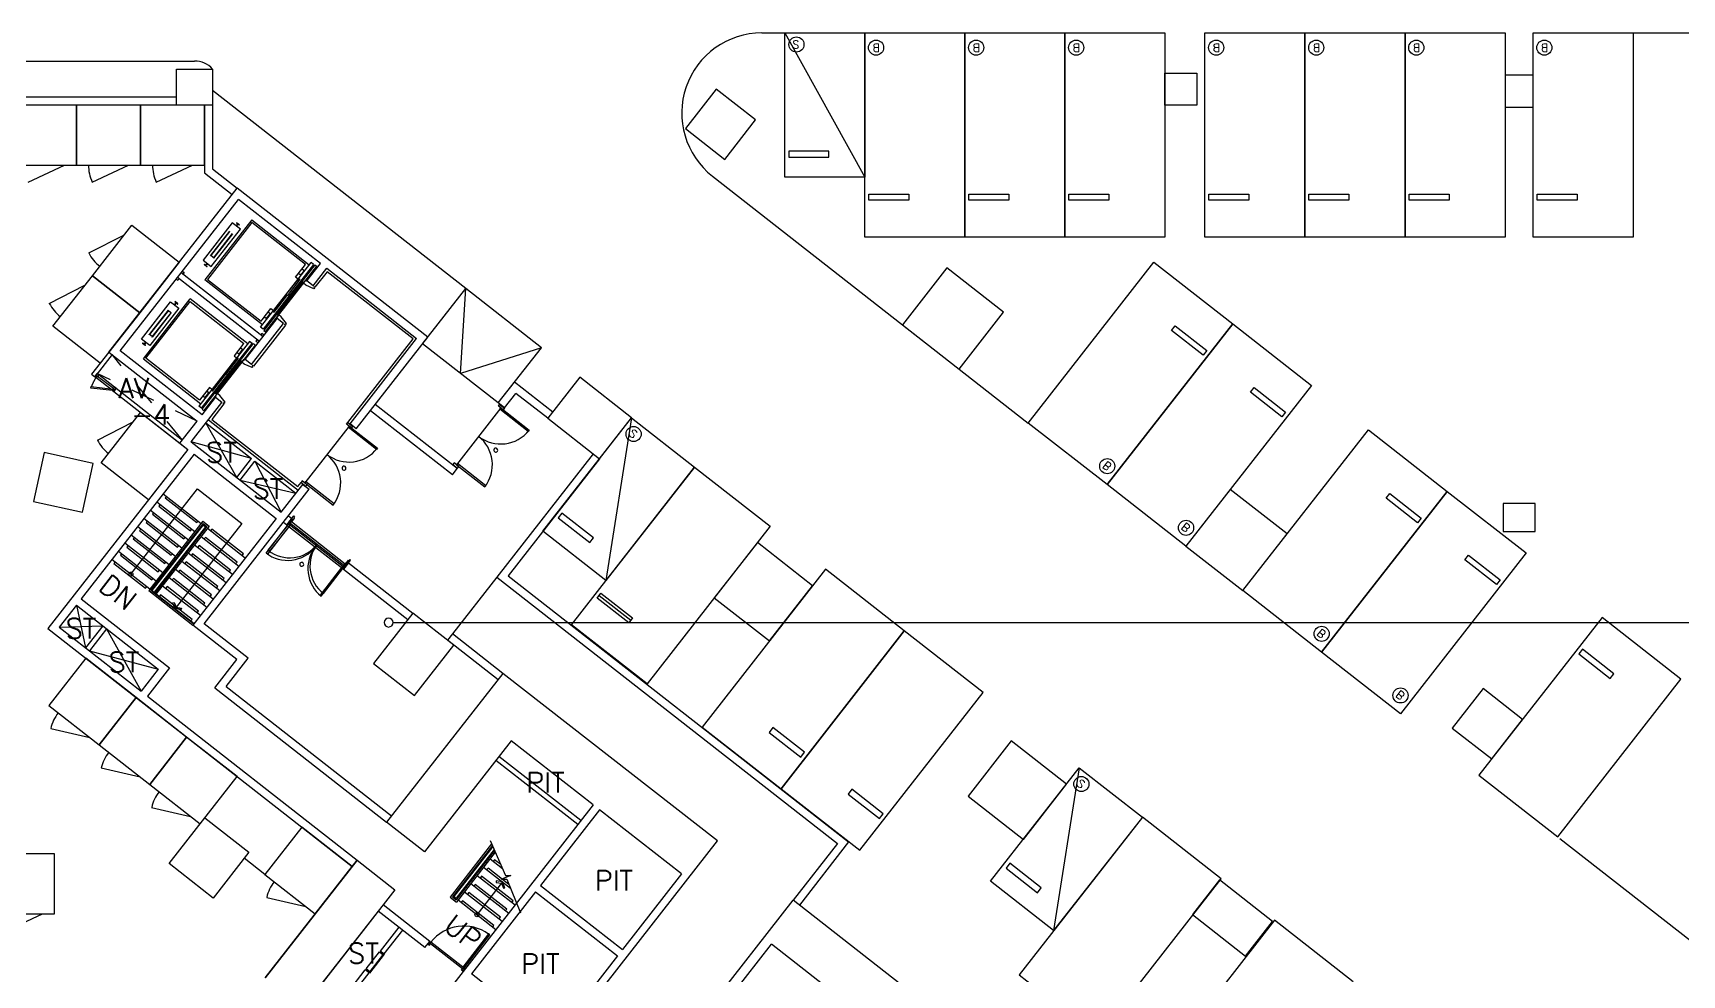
# Model space of a CAD drawing. Header units: millimetres. Extents: x -7614 to 421357, y 87385 to 341757.
# Drawn here: x 352034 to 393243, y 148698 to 172227 of the extents above; entities that cross this region are included whole.
import ezdxf
from ezdxf.enums import TextEntityAlignment as Align

# ---------------------------------------------------------------- set-up
doc = ezdxf.new("R2010")
doc.units = ezdxf.units.MM
doc.header["$LTSCALE"] = 600
doc.header["$MEASUREMENT"] = 0
doc.linetypes.add('HIDDEN', pattern=[2, 1, -1])
doc.layers.add('e-plan', color=9, linetype='CONTINUOUS')
doc.layers.add('e-room-box', color=7, linetype='CONTINUOUS')
doc.styles.add('kiahn', font='romans.shx', dxfattribs={"bigfont": 'cadhs.shx'})

msp = doc.modelspace()

# ---------------------------------------------------------------- linework, layer by layer
at = {"layer": 'e-plan'}
for p, q in [((370245, 172227), (370820, 172227)), ((370820, 172227), (372820, 168627)), ((370820, 168627), (370820, 172227)), ((370820, 172227), (372820, 172227)), ((372820, 167127), (372820, 172227)), ((372820, 172227), (375320, 172227)), ((372820, 172227), (372820, 168627)), ((375320, 167127), (375320, 172227)), ((375320, 172227), (377820, 172227)), ((375320, 172227), (375320, 167127)), ((377820, 167127), (377820, 172227)), ((377820, 172227), (380320, 172227)), ((377820, 172227), (377820, 167127)), ((380320, 172227), (380320, 167127)), ((381320, 167127), (381320, 172227)), ((381320, 172227), (383820, 172227)), ((383820, 167127), (383820, 172227)), ((383820, 172227), (386320, 172227)), ((383820, 172227), (383820, 167127)), ((386320, 167127), (386320, 172227)), ((386320, 172227), (388820, 172227)), ((386320, 172227), (386320, 167127)), ((388820, 172227), (388820, 167127)), ((389520, 167127), (389520, 172227)), ((389520, 172227), (392020, 172227)), ((392020, 172227), (396870, 172227)), ((392020, 172227), (392020, 167127)), ((339820, 171527), (356073, 171527)), ((389520, 171177), (388820, 171177)), ((388820, 171177), (388820, 170377)), ((389520, 170377), (389520, 171177)), ((355620, 170627), (348470, 170627)), ((356520, 170798), (362853, 165850)), ((355620, 170427), (348470, 170427)), ((353120, 170427), (351520, 170427)), ((354720, 170427), (353120, 170427)), ((353120, 170427), (353120, 168927)), ((353120, 168927), (353120, 170427)), ((354720, 168927), (354720, 170427)), ((356320, 170427), (354720, 170427)), ((354720, 170427), (354720, 168927)), ((356320, 170427), (356320, 168733)), ((356320, 168927), (356320, 170427)), ((356520, 170427), (356520, 168831)), ((388820, 170377), (389520, 170377)), ((371920, 169277), (370920, 169277)), ((370920, 169277), (370920, 169127)), ((370920, 169127), (371920, 169127)), ((371920, 169127), (371920, 169277)), ((351520, 168927), (353120, 168927)), ((351914, 168504), (352820, 168927)), ((353120, 168927), (354720, 168927)), ((353514, 168504), (354420, 168927)), ((354720, 168927), (356320, 168927)), ((355114, 168504), (356020, 168927)), ((356320, 168733), (357009, 168196)), ((356520, 168831), (357132, 168353)), ((369014, 168651), (376906, 162485)), ((372820, 168627), (370820, 168627)), ((353930, 164255), (357132, 168353)), ((361899, 164628), (357132, 168353)), ((372920, 168052), (372920, 168202)), ((372920, 168202), (373920, 168202)), ((373920, 168202), (373920, 168052)), ((375420, 168052), (375420, 168202)), ((375420, 168202), (376420, 168202)), ((376420, 168202), (376420, 168052)), ((377920, 168052), (377920, 168202)), ((377920, 168202), (378920, 168202)), ((378920, 168202), (378920, 168052)), ((381420, 168052), (381420, 168202)), ((381420, 168202), (382420, 168202)), ((382420, 168202), (382420, 168052)), ((383920, 168052), (383920, 168202)), ((383920, 168202), (384920, 168202)), ((384920, 168202), (384920, 168052)), ((386420, 168052), (386420, 168202)), ((386420, 168202), (387420, 168202)), ((387420, 168202), (387420, 168052)), ((389620, 168052), (389620, 168202)), ((389620, 168202), (390620, 168202)), ((390620, 168202), (390620, 168052)), ((354211, 164290), (357166, 168072)), ((359215, 166472), (357166, 168072)), ((373920, 168052), (372920, 168052)), ((376420, 168052), (375420, 168052)), ((378920, 168052), (377920, 168052)), ((382420, 168052), (381420, 168052)), ((384920, 168052), (383920, 168052)), ((387420, 168052), (386420, 168052)), ((390620, 168052), (389620, 168052)), ((353518, 166164), (354503, 167425)), ((354503, 167425), (355685, 166501)), ((357011, 167483), (356285, 166553)), ((357501, 167557), (356331, 166060)), ((357503, 167492), (356395, 166073)), ((356490, 166393), (357216, 167323)), ((357216, 167323), (357011, 167483)), ((357114, 167416), (357133, 167441)), ((357115, 167415), (357114, 167416)), ((357126, 167406), (357115, 167415)), ((357120, 167482), (357123, 167487)), ((357145, 167456), (357120, 167479)), ((357193, 167432), (357123, 167487)), ((357126, 167406), (357127, 167406)), ((357127, 167406), (357146, 167431)), ((357133, 167441), (357138, 167441)), ((357138, 167441), (357146, 167451)), ((357145, 167456), (357146, 167451)), ((357146, 167435), (357153, 167445)), ((357146, 167431), (357146, 167435)), ((357158, 167446), (357153, 167445)), ((357186, 167427), (357158, 167446)), ((357190, 167427), (357193, 167432)), ((357501, 167557), (358938, 166434)), ((358843, 166445), (357503, 167492)), ((353427, 166734), (354318, 167188)), ((356472, 166663), (356950, 167274)), ((356479, 166658), (356956, 167269)), ((356545, 166606), (357023, 167218)), ((356551, 166601), (357029, 167213)), ((375320, 167127), (372820, 167127)), ((377820, 167127), (375320, 167127)), ((380320, 167127), (377820, 167127)), ((383820, 167127), (381320, 167127)), ((386320, 167127), (383820, 167127)), ((388820, 167127), (386320, 167127)), ((392020, 167127), (389520, 167127)), ((355685, 166501), (354700, 165240)), ((356285, 166553), (356490, 166393)), ((356479, 166658), (356472, 166663)), ((356550, 166612), (356484, 166664)), ((356551, 166601), (356545, 166606)), ((357721, 164879), (358983, 166494)), ((359047, 166444), (358983, 166494)), ((376906, 162485), (380046, 166504)), ((380046, 166504), (382016, 164965)), ((352533, 164903), (353518, 166164)), ((354700, 165240), (353518, 166164)), ((353518, 166164), (354700, 165240)), ((355612, 166083), (355655, 166049)), ((357691, 164521), (355642, 166122)), ((355686, 166088), (355655, 166049)), ((357784, 164640), (355735, 166240)), ((355766, 166280), (355809, 166246)), ((355809, 166246), (355778, 166206)), ((356312, 166448), (356308, 166443)), ((356378, 166389), (356308, 166443)), ((356343, 166429), (356315, 166448)), ((356343, 166429), (356348, 166430)), ((356356, 166440), (356348, 166430)), ((356374, 166469), (356355, 166445)), ((356355, 166445), (356356, 166440)), ((356363, 166434), (356356, 166424)), ((356356, 166420), (356356, 166424)), ((356381, 166396), (356356, 166420)), ((356368, 166435), (356363, 166434)), ((356387, 166459), (356368, 166435)), ((356376, 166469), (356374, 166469)), ((356387, 166461), (356376, 166469)), ((356382, 166393), (356378, 166389)), ((356387, 166461), (356387, 166459)), ((356395, 166073), (357735, 165027)), ((359047, 166444), (357785, 164829)), ((359080, 166437), (357800, 164798)), ((357843, 164764), (359124, 166403)), ((358356, 165684), (358676, 166093)), ((358701, 166074), (358382, 165665)), ((358597, 166130), (358784, 166370)), ((358660, 166081), (358597, 166130)), ((358719, 166177), (358666, 166219)), ((358676, 166093), (358701, 166074)), ((358811, 166296), (358719, 166177)), ((358758, 166337), (358811, 166296)), ((358784, 166370), (358843, 166445)), ((358876, 166038), (359215, 166472)), ((359034, 165915), (359373, 166349)), ((359080, 166437), (359124, 166403)), ((359383, 166264), (359081, 165878)), ((359373, 166349), (361618, 164594)), ((361534, 164584), (359383, 166264)), ((352442, 165473), (353333, 165928)), ((357767, 164938), (356330, 166061)), ((358355, 165683), (358036, 165274)), ((358061, 165254), (358380, 165663)), ((358380, 165663), (358355, 165683)), ((358382, 165665), (358356, 165684)), ((358451, 165611), (358770, 166020)), ((358796, 166000), (358476, 165591)), ((358770, 166020), (358796, 166000)), ((358791, 165978), (358840, 166041)), ((358854, 165929), (358791, 165978)), ((358840, 166041), (358856, 166029)), ((358868, 166044), (358853, 166057)), ((359050, 165839), (358854, 165929)), ((358856, 166029), (358868, 166044)), ((359034, 165915), (358876, 166038)), ((359062, 165894), (359049, 165878)), ((359049, 165878), (359069, 165862)), ((359069, 165862), (359050, 165839)), ((359081, 165878), (359062, 165894)), ((361770, 164463), (362847, 165842)), ((362715, 163724), (362847, 165842)), ((364738, 164364), (362847, 165842)), ((354746, 164583), (355472, 165513)), ((354792, 164090), (355962, 165587)), ((354856, 164103), (355964, 165522)), ((355411, 165304), (354933, 164693)), ((355417, 165299), (354940, 164688)), ((355677, 165353), (354951, 164423)), ((355417, 165299), (355411, 165304)), ((355479, 165241), (355412, 165293)), ((355472, 165513), (355677, 165353)), ((355575, 165446), (355594, 165471)), ((355575, 165445), (355575, 165446)), ((355586, 165436), (355575, 165445)), ((355581, 165512), (355584, 165517)), ((355606, 165486), (355581, 165509)), ((355654, 165462), (355584, 165517)), ((355586, 165436), (355588, 165436)), ((355588, 165436), (355607, 165461)), ((355594, 165471), (355599, 165471)), ((355599, 165471), (355607, 165481)), ((355606, 165486), (355607, 165481)), ((355606, 165465), (355614, 165475)), ((355607, 165461), (355606, 165465)), ((355619, 165476), (355614, 165475)), ((355647, 165457), (355619, 165476)), ((355651, 165457), (355654, 165462)), ((357399, 164464), (355962, 165587)), ((355964, 165522), (357304, 164475)), ((357760, 165060), (357981, 165342)), ((357964, 165212), (357912, 165253)), ((357981, 165342), (358044, 165293)), ((358036, 165274), (358061, 165254)), ((358450, 165609), (358130, 165200)), ((358155, 165180), (358475, 165589)), ((358475, 165589), (358450, 165609)), ((358476, 165591), (358451, 165611)), ((353715, 163980), (352533, 164903)), ((354700, 165240), (353715, 163980)), ((355484, 165248), (355006, 164636)), ((355490, 165243), (355012, 164631)), ((355490, 165243), (355484, 165248)), ((357337, 164068), (358138, 165093)), ((357495, 163945), (358295, 164970)), ((358342, 164933), (357542, 163908)), ((357785, 164829), (357721, 164879)), ((357735, 165027), (357760, 165060)), ((357819, 165135), (357872, 165094)), ((357872, 165094), (357964, 165212)), ((358130, 165099), (358114, 165111)), ((358175, 165190), (358126, 165127)), ((358126, 165127), (358142, 165115)), ((358130, 165200), (358155, 165180)), ((358142, 165115), (358130, 165099)), ((358295, 164970), (358138, 165093)), ((358239, 165141), (358175, 165190)), ((358373, 164972), (358239, 165141)), ((358323, 164948), (358335, 164964)), ((358342, 164933), (358323, 164948)), ((358335, 164964), (358355, 164948)), ((358355, 164948), (358373, 164972)), ((378876, 160946), (382016, 164965)), ((382016, 164965), (378876, 160946)), ((380487, 164795), (380579, 164913)), ((380579, 164913), (381367, 164297)), ((382016, 164965), (383986, 163426)), ((354951, 164423), (354746, 164583)), ((354772, 164478), (354769, 164473)), ((354839, 164419), (354769, 164473)), ((354804, 164459), (354776, 164478)), ((354804, 164459), (354809, 164460)), ((354817, 164470), (354809, 164460)), ((354835, 164499), (354816, 164475)), ((354816, 164475), (354817, 164470)), ((354824, 164464), (354816, 164454)), ((354817, 164450), (354816, 164454)), ((354842, 164426), (354817, 164450)), ((354829, 164465), (354824, 164464)), ((354848, 164489), (354829, 164465)), ((354837, 164499), (354835, 164499)), ((354848, 164490), (354837, 164499)), ((354848, 164490), (354848, 164489)), ((354940, 164688), (354933, 164693)), ((355011, 164642), (354944, 164694)), ((355012, 164631), (355006, 164636)), ((357444, 164524), (356182, 162909)), ((356246, 162859), (357508, 164474)), ((356261, 162828), (357541, 164467)), ((357584, 164433), (356304, 162794)), ((357278, 164442), (357057, 164160)), ((357304, 164475), (357278, 164442)), ((357508, 164474), (357444, 164524)), ((357541, 164467), (357584, 164433)), ((357632, 164568), (357601, 164528)), ((357660, 164482), (357601, 164528)), ((357755, 164725), (357724, 164686)), ((357814, 164679), (357755, 164725)), ((357800, 164798), (357843, 164764)), ((359903, 162495), (361534, 164584)), ((359956, 162466), (361618, 164594)), ((360114, 162343), (361899, 164628)), ((363661, 162985), (361770, 164463)), ((381275, 164179), (380487, 164795)), ((353930, 164255), (353499, 163704)), ((354009, 164194), (353578, 163642)), ((353930, 164255), (356137, 162532)), ((356260, 162689), (354211, 164290)), ((354792, 164090), (356229, 162967)), ((354843, 164423), (354839, 164419)), ((356195, 163057), (354856, 164103)), ((356817, 163714), (357137, 164123)), ((357162, 164104), (356842, 163695)), ((356912, 163641), (357231, 164050)), ((357256, 164030), (356937, 163621)), ((357057, 164160), (357120, 164111)), ((357179, 164207), (357127, 164249)), ((357137, 164123), (357162, 164104)), ((357272, 164326), (357179, 164207)), ((357219, 164367), (357272, 164326)), ((357231, 164050), (357256, 164030)), ((357252, 164008), (357301, 164071)), ((357301, 164071), (357317, 164059)), ((357329, 164074), (357314, 164087)), ((357317, 164059), (357329, 164074)), ((357495, 163945), (357337, 164068)), ((364738, 164364), (362715, 163724)), ((363661, 162985), (364738, 164364)), ((381367, 164297), (381275, 164179)), ((353499, 163704), (353578, 163642)), ((353578, 163642), (353640, 163721)), ((353606, 163621), (353578, 163642)), ((353636, 163660), (353606, 163621)), ((354023, 163294), (353606, 163621)), ((353648, 163651), (353636, 163660)), ((353640, 163721), (353667, 163700)), ((353679, 163690), (353648, 163651)), ((354042, 163343), (353648, 163651)), ((353667, 163700), (353679, 163690)), ((354073, 163382), (353679, 163690)), ((356816, 163713), (356496, 163304)), ((356522, 163284), (356841, 163693)), ((356910, 163639), (356591, 163230)), ((356616, 163210), (356936, 163619)), ((356841, 163693), (356816, 163713)), ((356842, 163695), (356817, 163714)), ((356936, 163619), (356910, 163639)), ((356937, 163621), (356912, 163641)), ((357315, 163959), (357252, 164008)), ((357511, 163869), (357315, 163959)), ((357522, 163924), (357510, 163908)), ((357510, 163908), (357530, 163892)), ((357530, 163892), (357511, 163869)), ((357542, 163908), (357522, 163924)), ((365698, 163627), (364898, 162603)), ((366991, 162618), (365698, 163627)), ((354054, 163334), (354023, 163294)), ((354023, 163294), (354051, 163273)), ((354073, 163382), (354042, 163343)), ((354042, 163343), (354054, 163334)), ((354112, 163352), (354051, 163273)), ((354051, 163273), (354112, 163352)), ((354051, 163273), (355706, 161980)), ((354085, 163373), (354073, 163382)), ((354112, 163352), (354085, 163373)), ((354112, 163352), (355767, 162059)), ((356442, 163372), (356254, 163132)), ((356333, 163124), (356425, 163242)), ((356425, 163242), (356372, 163283)), ((356505, 163323), (356442, 163372)), ((356496, 163304), (356522, 163284)), ((356636, 163220), (356587, 163157)), ((356591, 163230), (356616, 163210)), ((356699, 163171), (356636, 163220)), ((363661, 162985), (364067, 163505)), ((363819, 162862), (364102, 163225)), ((365021, 162760), (364067, 163505)), ((364898, 162603), (364102, 163225)), ((383986, 163426), (380846, 159407)), ((382457, 163256), (382549, 163374)), ((383245, 162640), (382457, 163256)), ((382549, 163374), (383337, 162758)), ((355986, 162014), (356756, 162999)), ((356246, 162859), (356182, 162909)), ((356254, 163132), (356195, 163057)), ((356260, 162689), (356598, 163123)), ((356261, 162828), (356304, 162794)), ((356280, 163165), (356333, 163124)), ((356803, 162963), (356502, 162576)), ((356591, 163129), (356575, 163141)), ((356587, 163157), (356603, 163145)), ((356603, 163145), (356591, 163129)), ((356756, 162999), (356598, 163123)), ((356834, 163002), (356699, 163171)), ((356784, 162978), (356796, 162994)), ((356803, 162963), (356784, 162978)), ((356796, 162994), (356816, 162978)), ((356816, 162978), (356834, 163002)), ((362514, 161192), (360465, 162792)), ((362637, 161349), (360588, 162950)), ((363723, 162861), (362614, 161443)), ((363819, 162862), (363661, 162985)), ((363664, 162907), (363694, 162947)), ((363782, 162815), (363664, 162907)), ((363694, 162947), (363813, 162854)), ((363698, 162830), (363723, 162861)), ((364407, 162275), (363698, 162830)), ((363723, 162861), (364432, 162307)), ((363813, 162854), (363782, 162815)), ((353645, 162059), (354536, 162513)), ((353736, 161489), (354721, 162750)), ((354721, 162750), (355903, 161826)), ((355706, 161980), (356137, 162532)), ((356356, 162487), (357498, 161595)), ((356417, 162566), (358663, 160811)), ((356502, 162576), (358653, 160896)), ((359931, 162410), (358823, 160991)), ((359872, 162456), (359903, 162495)), ((359990, 162364), (359872, 162456)), ((359903, 162495), (360021, 162403)), ((359906, 162378), (359931, 162410)), ((360616, 161824), (359906, 162378)), ((359931, 162410), (360640, 161856)), ((360114, 162343), (359956, 162466)), ((360021, 162403), (359990, 162364)), ((364774, 159780), (366990, 162617)), ((364898, 162603), (366190, 161593)), ((366190, 161593), (366991, 162618)), ((366990, 162617), (366350, 158549)), ((366990, 162617), (368566, 161386)), ((378876, 160946), (376906, 162485)), ((383337, 162758), (383245, 162640)), ((355706, 161980), (355903, 161826)), ((355986, 162014), (358232, 160260)), ((356026, 161984), (356026, 161984)), ((364432, 162307), (364407, 162275)), ((382264, 158299), (385404, 162317)), ((385404, 162317), (387374, 160778)), ((355903, 161826), (352406, 157350)), ((356060, 161703), (353241, 158094)), ((355903, 161826), (354918, 160565)), ((356060, 161703), (358109, 160102)), ((356060, 161703), (358109, 160102)), ((357129, 161122), (357498, 161595)), ((360640, 161856), (360616, 161824)), ((366033, 161716), (363625, 158635)), ((366190, 161593), (363906, 158670)), ((354918, 160565), (353736, 161489)), ((357208, 161060), (357577, 161533)), ((357577, 161533), (358602, 160733)), ((362514, 161192), (362637, 161349)), ((362555, 161489), (362525, 161449)), ((362525, 161449), (362643, 161357)), ((362674, 161396), (362555, 161489)), ((362639, 161474), (362614, 161443)), ((362614, 161443), (363324, 160889)), ((363348, 160920), (362639, 161474)), ((362643, 161357), (362674, 161396)), ((365488, 157446), (368566, 161386)), ((368566, 161386), (366350, 158549)), ((368566, 161386), (370457, 159908)), ((354483, 158710), (356148, 160841)), ((355291, 160718), (356236, 159979)), ((356148, 160841), (357252, 159979)), ((356309, 157473), (358932, 160830)), ((358232, 160260), (358774, 160953)), ((358653, 160896), (358733, 160998)), ((358764, 161038), (358733, 160998)), ((358733, 160998), (358851, 160906)), ((358882, 160945), (358764, 161038)), ((358774, 160953), (358932, 160830)), ((358847, 161023), (358823, 160991)), ((358823, 160991), (359532, 160437)), ((359557, 160469), (358847, 161023)), ((358851, 160906), (358882, 160945)), ((363324, 160889), (363348, 160920)), ((380846, 159407), (378876, 160946)), ((384234, 156759), (387374, 160778)), ((387374, 160778), (384234, 156759)), ((385846, 160608), (385938, 160727)), ((385938, 160727), (386726, 160111)), ((387374, 160778), (389344, 159239)), ((354971, 160308), (355916, 159569)), ((355131, 160513), (356076, 159774)), ((355209, 160452), (355179, 160412)), ((355179, 160412), (355967, 159796)), ((355370, 160656), (355339, 160617)), ((355339, 160617), (356127, 160001)), ((359532, 160437), (359557, 160469)), ((386634, 159993), (385846, 160608)), ((389570, 160477), (388770, 160477)), ((388770, 160477), (388770, 159777)), ((389570, 159777), (389570, 160477)), ((354650, 159898), (355596, 159160)), ((354811, 160103), (355756, 159365)), ((354889, 160042), (354859, 160002)), ((354859, 160002), (355647, 159387)), ((356276, 160030), (354925, 158301)), ((356283, 159974), (354981, 158308)), ((356288, 159939), (355007, 158300)), ((355049, 160247), (355019, 160207)), ((355019, 160207), (355807, 159592)), ((356343, 159896), (355062, 158257)), ((356378, 159900), (355076, 158234)), ((356434, 159907), (355107, 158209)), ((357252, 159979), (355586, 157848)), ((358109, 160102), (356028, 157439)), ((356127, 160001), (356158, 160041)), ((356268, 159955), (356288, 159939)), ((356276, 160030), (356434, 159907)), ((356283, 159974), (356378, 159900)), ((356288, 159939), (356343, 159896)), ((356343, 159896), (356362, 159881)), ((357859, 159238), (358398, 159928)), ((358429, 159903), (357891, 159213)), ((357911, 159305), (358450, 159994)), ((358482, 159970), (357943, 159280)), ((358291, 160011), (358378, 159943)), ((358501, 160101), (358378, 159943)), ((358378, 159943), (358501, 160100)), ((358378, 159943), (358398, 159928)), ((358398, 159928), (358422, 159959)), ((358398, 159928), (359777, 158850)), ((358398, 159928), (358429, 159903)), ((358415, 160168), (358501, 160101)), ((358422, 159959), (358438, 159947)), ((358430, 160010), (358554, 160167)), ((358450, 159994), (358430, 160010)), ((358438, 159947), (358512, 160041)), ((359786, 158894), (358438, 159947)), ((358475, 160026), (358450, 159994)), ((358450, 159994), (359829, 158917)), ((358450, 159994), (358482, 159970)), ((358490, 160014), (358475, 160026)), ((358564, 160108), (358490, 160014)), ((359838, 158961), (358490, 160014)), ((358496, 160054), (358521, 160085)), ((358512, 160041), (358496, 160054)), ((358521, 160085), (358501, 160101)), ((358573, 160152), (358549, 160121)), ((358549, 160121), (358564, 160108)), ((358554, 160167), (358573, 160152)), ((365253, 160231), (365160, 160113)), ((365160, 160113), (365948, 159497)), ((366041, 159615), (365253, 160231)), ((370457, 159908), (367379, 155968)), ((386726, 160111), (386634, 159993)), ((354330, 159489), (355276, 158750)), ((354490, 159694), (355436, 158955)), ((354569, 159632), (354538, 159593)), ((354538, 159593), (355326, 158977)), ((354729, 159837), (354698, 159797)), ((354698, 159797), (355487, 159182)), ((355807, 159592), (355837, 159631)), ((355948, 159545), (355967, 159529)), ((355967, 159796), (355998, 159836)), ((356023, 159486), (356042, 159471)), ((356108, 159750), (356128, 159734)), ((356183, 159691), (356202, 159676)), ((356234, 159651), (357180, 158912)), ((356343, 159629), (356313, 159590)), ((357132, 159013), (356343, 159629)), ((356394, 159856), (357340, 159117)), ((356504, 159834), (356473, 159794)), ((357292, 159218), (356504, 159834)), ((366350, 158549), (364774, 159780)), ((365948, 159497), (366041, 159615)), ((388770, 159777), (389570, 159777)), ((354010, 159079), (354956, 158340)), ((354170, 159284), (355116, 158545)), ((354249, 159222), (354218, 159183)), ((354218, 159183), (355006, 158567)), ((354409, 159427), (354378, 159388)), ((354378, 159388), (355166, 158772)), ((355487, 159182), (355517, 159221)), ((355628, 159135), (355647, 159120)), ((355647, 159387), (355677, 159426)), ((355702, 159077), (355722, 159061)), ((355788, 159340), (355807, 159325)), ((355863, 159281), (355882, 159266)), ((355914, 159241), (356859, 158503)), ((356023, 159219), (355993, 159180)), ((356811, 158604), (356023, 159219)), ((356074, 159446), (357019, 158707)), ((356183, 159424), (356153, 159385)), ((356971, 158808), (356183, 159424)), ((357261, 159179), (357292, 159218)), ((357891, 159213), (357859, 159238)), ((357943, 159280), (357911, 159305)), ((359952, 159075), (359928, 159043)), ((359972, 159059), (359952, 159075)), ((389344, 159239), (386204, 155220)), ((387816, 159069), (387908, 159187)), ((388604, 158454), (387816, 159069)), ((387908, 159187), (388696, 158572)), ((354089, 159017), (354058, 158978)), ((354058, 158978), (354846, 158362)), ((355166, 158772), (355197, 158811)), ((355307, 158725), (355327, 158710)), ((355326, 158977), (355357, 159016)), ((355382, 158667), (355402, 158651)), ((355468, 158930), (355487, 158915)), ((355542, 158872), (355562, 158856)), ((355594, 158832), (356539, 158093)), ((355703, 158809), (355672, 158770)), ((356491, 158194), (355703, 158809)), ((355754, 159037), (356699, 158298)), ((355863, 159014), (355832, 158975)), ((356651, 158399), (355863, 159014)), ((356941, 158769), (356971, 158808)), ((357101, 158974), (357132, 159013)), ((359745, 158875), (359207, 158185)), ((359238, 158161), (359777, 158850)), ((359798, 158942), (359259, 158252)), ((359290, 158228), (359829, 158917)), ((359777, 158850), (359745, 158875)), ((359777, 158850), (359801, 158882)), ((359796, 158835), (359777, 158850)), ((359786, 158894), (359860, 158989)), ((359801, 158882), (359786, 158894)), ((359796, 158835), (359920, 158992)), ((359920, 158992), (359796, 158835)), ((359796, 158835), (361404, 157579)), ((359829, 158917), (359798, 158942)), ((359854, 158949), (359829, 158917)), ((359829, 158917), (359849, 158902)), ((359912, 159056), (359838, 158961)), ((359838, 158961), (359854, 158949)), ((359849, 158902), (359972, 159059)), ((359860, 158989), (359875, 158976)), ((359875, 158976), (359900, 159008)), ((359900, 159008), (359920, 158992)), ((359928, 159043), (359912, 159056)), ((359920, 158992), (361527, 157736)), ((363906, 158670), (372417, 152021)), ((371836, 158831), (368758, 154891)), ((373806, 157291), (371836, 158831)), ((354846, 158362), (354877, 158402)), ((354925, 158301), (356028, 157439)), ((354981, 158308), (356053, 157470)), ((354987, 158315), (355007, 158300)), ((355006, 158567), (355037, 158607)), ((355007, 158300), (355062, 158257)), ((355062, 158257), (355082, 158242)), ((355147, 158520), (355167, 158505)), ((355222, 158462), (355242, 158446)), ((355273, 158422), (356219, 157683)), ((355383, 158400), (355352, 158360)), ((356171, 157784), (355383, 158400)), ((355434, 158627), (356379, 157888)), ((355543, 158605), (355512, 158565)), ((356331, 157989), (355543, 158605)), ((356621, 158359), (356651, 158399)), ((356781, 158564), (356811, 158604)), ((359259, 158252), (359290, 158228)), ((363625, 158635), (372136, 151986)), ((384234, 156759), (382264, 158299)), ((388696, 158572), (388604, 158454)), ((353117, 157936), (352687, 157385)), ((353117, 157936), (355166, 156336)), ((353241, 158094), (355447, 156370)), ((355113, 158217), (356059, 157478)), ((355223, 158195), (355192, 158155)), ((356011, 157579), (355223, 158195)), ((355524, 157994), (355563, 158006)), ((355586, 157848), (355524, 157994)), ((355563, 158006), (355614, 157883)), ((355740, 157825), (355586, 157848)), ((355614, 157883), (355746, 157863)), ((355746, 157863), (355740, 157825)), ((356300, 157950), (356331, 157989)), ((356460, 158154), (356491, 158194)), ((359207, 158185), (359238, 158161)), ((366136, 158113), (366228, 158231)), ((366924, 157497), (366136, 158113)), ((366970, 157556), (366182, 158172)), ((366228, 158231), (367016, 157615)), ((353779, 157419), (353348, 156868)), ((355980, 157540), (356011, 157579)), ((356140, 157745), (356171, 157784)), ((367379, 155968), (365488, 157446)), ((367016, 157615), (366924, 157497)), ((391245, 157627), (388166, 153687)), ((393215, 156088), (391245, 157627)), ((352406, 157350), (360010, 151409)), ((352687, 157385), (354735, 155784)), ((353874, 157345), (353443, 156794)), ((362517, 157217), (362394, 157059)), ((363655, 156074), (362394, 157059)), ((363778, 156232), (362517, 157217)), ((373806, 157291), (370728, 153351)), ((370728, 153351), (373806, 157291)), ((375776, 155752), (373806, 157291)), ((353351, 156611), (352428, 155429)), ((354612, 155626), (353351, 156611)), ((386204, 155220), (384234, 156759)), ((390754, 156837), (390662, 156719)), ((390662, 156719), (391450, 156103)), ((391542, 156221), (390754, 156837)), ((355166, 156336), (354735, 155784)), ((355447, 156370), (354893, 155661)), ((363778, 156232), (360872, 152512)), ((369136, 152045), (363778, 156232)), ((391450, 156103), (391542, 156221)), ((356577, 155868), (360872, 152512)), ((356858, 155902), (360995, 152670)), ((390137, 152148), (393215, 156088)), ((352428, 155429), (353689, 154444)), ((354612, 155626), (353689, 154444)), ((353689, 154444), (354612, 155626)), ((355873, 154641), (354612, 155626)), ((354893, 155661), (360133, 151567)), ((372698, 151812), (375776, 155752)), ((352478, 154854), (353452, 154629)), ((355873, 154641), (354950, 153459)), ((354950, 153459), (355873, 154641)), ((357134, 153656), (355873, 154641)), ((363985, 154547), (361818, 151773)), ((363985, 154547), (361818, 151773)), ((366034, 152947), (363985, 154547)), ((368758, 154891), (370728, 153351)), ((370523, 154876), (370431, 154758)), ((370431, 154758), (371219, 154142)), ((371311, 154260), (370523, 154876)), ((353689, 154444), (354950, 153459)), ((365726, 152553), (363677, 154153)), ((371219, 154142), (371311, 154260)), ((353738, 153869), (354713, 153644)), ((365652, 152458), (363603, 154059)), ((375963, 151038), (378180, 153875)), ((378180, 153875), (377539, 149806)), ((378180, 153875), (379756, 152643)), ((354950, 153459), (356210, 152474)), ((356210, 152474), (357134, 153656)), ((370728, 153351), (372698, 151812)), ((372493, 153337), (372401, 153218)), ((373281, 152721), (372493, 153337)), ((388166, 153687), (390137, 152148)), ((366034, 152947), (360831, 146288)), ((372401, 153218), (373189, 152603)), ((354999, 152884), (355974, 152659)), ((361818, 151773), (360872, 152512)), ((366191, 152823), (364714, 150932)), ((368240, 151223), (366191, 152823)), ((373189, 152603), (373281, 152721)), ((379756, 152643), (376677, 148703)), ((379756, 152643), (377539, 149806)), ((381726, 151104), (379756, 152643)), ((358749, 152394), (357826, 151212)), ((360010, 151409), (358749, 152394)), ((390192, 152105), (395139, 148240)), ((352569, 151727), (350969, 151727)), ((352569, 150227), (352569, 151727)), ((363496, 151972), (362458, 150645)), ((363514, 151931), (362515, 150652)), ((363525, 151905), (362550, 150656)), ((363557, 151832), (362605, 150613)), ((363568, 151805), (362609, 150578)), ((363587, 151764), (362616, 150521)), ((363195, 144441), (369136, 152045)), ((363330, 151696), (363350, 151680)), ((363457, 152061), (363839, 151183)), ((363490, 151901), (363510, 151885)), ((372136, 151986), (371028, 150568)), ((372417, 152021), (371185, 150444)), ((357826, 151212), (357314, 151612)), ((357837, 148627), (360133, 151567)), ((360133, 151567), (357837, 148627)), ((359087, 150227), (360010, 151409)), ((360133, 151567), (361079, 150828)), ((360133, 151567), (361079, 150828)), ((363010, 151286), (363030, 151270)), ((363170, 151491), (363190, 151475)), ((363245, 151432), (363265, 151417)), ((363296, 151392), (363966, 150869)), ((363406, 151370), (363375, 151331)), ((363405, 151637), (363425, 151622)), ((363928, 150962), (363406, 151370)), ((363456, 151597), (363763, 151357)), ((363566, 151575), (363535, 151536)), ((363721, 151454), (363566, 151575)), ((376442, 151488), (376350, 151370)), ((376350, 151370), (377138, 150754)), ((377230, 150873), (376442, 151488)), ((357826, 151212), (359087, 150227)), ((361079, 150828), (358782, 147889)), ((361079, 150828), (360783, 150450)), ((361079, 150828), (360783, 150450)), ((362690, 150876), (362710, 150861)), ((362850, 151081), (362870, 151066)), ((362925, 151023), (362945, 151007)), ((362976, 150982), (363922, 150244)), ((363086, 150960), (363055, 150921)), ((363085, 151227), (363105, 151212)), ((363874, 150345), (363086, 150960)), ((363769, 151023), (363129, 150203)), ((363136, 151187), (364082, 150449)), ((363246, 151165), (363215, 151126)), ((364034, 150550), (363246, 151165)), ((363612, 151048), (363609, 151007)), ((363609, 151007), (363742, 150988)), ((363769, 151023), (363612, 151048)), ((363974, 151183), (363742, 151090)), ((363742, 151090), (363877, 151090)), ((363742, 150988), (363793, 150864)), ((363828, 150879), (363769, 151023)), ((363793, 150864), (363828, 150879)), ((363839, 151183), (363974, 151183)), ((363877, 151090), (364216, 150251)), ((364714, 150932), (366762, 149331)), ((368240, 151223), (366762, 149331)), ((377539, 149806), (375963, 151038)), ((377138, 150754), (377230, 150873)), ((378647, 147164), (381726, 151104)), ((357875, 150637), (358850, 150412)), ((361950, 149538), (360783, 150450)), ((362458, 150645), (362616, 150521)), ((362515, 150652), (362609, 150578)), ((362550, 150656), (362605, 150613)), ((362656, 150573), (363602, 149834)), ((362766, 150551), (362735, 150511)), ((362765, 150818), (362785, 150802)), ((363554, 149935), (362766, 150551)), ((362816, 150778), (363762, 150039)), ((362926, 150755), (362895, 150716)), ((363714, 150140), (362926, 150755)), ((364590, 150775), (362990, 148726)), ((364003, 150510), (364034, 150550)), ((364590, 150775), (366639, 149174)), ((368319, 147100), (371028, 150568)), ((376386, 146381), (371028, 150568)), ((350969, 150227), (352569, 150227)), ((351362, 149804), (352269, 150227)), ((360660, 150292), (358906, 148046)), ((361826, 149381), (360660, 150292)), ((363683, 150100), (363714, 150140)), ((363843, 150305), (363874, 150345)), ((383058, 150064), (379979, 146124)), ((385028, 148524), (383058, 150064)), ((361172, 149892), (360708, 149297)), ((361267, 149818), (360802, 149223)), ((363419, 149722), (362773, 148895)), ((362805, 148870), (363450, 149697)), ((363450, 149697), (363419, 149722)), ((363523, 149895), (363554, 149935)), ((360357, 148848), (360689, 149273)), ((360433, 148750), (360802, 149223)), ((360810, 149217), (360441, 148744)), ((360689, 149273), (360784, 149199)), ((360802, 149223), (360708, 149297)), ((360802, 149223), (360810, 149217)), ((361826, 149381), (361950, 149538)), ((361957, 149532), (361908, 149469)), ((361908, 149469), (361944, 149442)), ((361944, 149442), (361968, 149473)), ((361953, 149485), (361977, 149517)), ((361968, 149473), (361953, 149485)), ((361977, 149517), (361957, 149532)), ((362764, 148851), (361968, 149473)), ((362805, 148870), (361977, 149517)), ((368516, 146946), (370486, 149468)), ((372456, 147929), (370486, 149468)), ((359923, 148292), (360338, 148824)), ((360433, 148750), (360338, 148824)), ((360451, 148774), (360357, 148848)), ((362740, 148820), (362764, 148851)), ((362775, 148792), (362740, 148820)), ((362764, 148851), (362780, 148839)), ((362773, 148895), (362805, 148870)), ((362824, 148855), (362775, 148792)), ((362780, 148839), (362805, 148870)), ((362805, 148870), (362824, 148855)), ((366639, 149174), (365039, 147125)), ((359512, 147572), (360433, 148750)), ((360441, 148744), (360433, 148750)), ((365039, 147125), (362990, 148726)), ((376677, 148703), (378647, 147164))]:
    msp.add_line(p, q, dxfattribs=at)
at = {"layer": 'e-plan', "ltscale": 0.5}
for p, q in [((355620, 171327), (356520, 171327)), ((355620, 170427), (355620, 171327)), ((356520, 171327), (356520, 170427)), ((380320, 171227), (381120, 171227)), ((380320, 170427), (380320, 171227)), ((381120, 171227), (381120, 170427)), ((369107, 170824), (368337, 169839)), ((370092, 170055), (369107, 170824)), ((356520, 170427), (355620, 170427)), ((381120, 170427), (380320, 170427)), ((368337, 169839), (369322, 169070)), ((369322, 169070), (370092, 170055)), ((374870, 166360), (373762, 164941)), ((376288, 165252), (374870, 166360)), ((375180, 163833), (376288, 165252)), ((373762, 164941), (375180, 163833)), ((357129, 161122), (356356, 162487)), ((357498, 161595), (355986, 162014)), ((352317, 161748), (352047, 160528)), ((353538, 161478), (352317, 161748)), ((353267, 160257), (353538, 161478)), ((357577, 161533), (358232, 160260)), ((357208, 161060), (358602, 160733)), ((381954, 160825), (380846, 159407)), ((383372, 159717), (381954, 160825)), ((352047, 160528), (353267, 160257)), ((370138, 159499), (369060, 158120)), ((371517, 158421), (370138, 159499)), ((382264, 158299), (383372, 159717)), ((380846, 159407), (382264, 158299)), ((370439, 157042), (371517, 158421)), ((353117, 157936), (353348, 156868)), ((369060, 158120), (370439, 157042)), ((352687, 157385), (353779, 157419)), ((357131, 156577), (356028, 157439)), ((357412, 156611), (356309, 157473)), ((361527, 157736), (360542, 156476)), ((362552, 156936), (361527, 157736)), ((353874, 157345), (354735, 155784)), ((353443, 156794), (355166, 156336)), ((356858, 155902), (357412, 156611)), ((361567, 155675), (362552, 156936)), ((356577, 155868), (357131, 156577)), ((360542, 156476), (361567, 155675)), ((388271, 155852), (387502, 154867)), ((389256, 155082), (388271, 155852)), ((388487, 154097), (389256, 155082)), ((376481, 154543), (375404, 153164)), ((377860, 153465), (376481, 154543)), ((387502, 154867), (388487, 154097)), ((376783, 152086), (377860, 153465)), ((375404, 153164), (376783, 152086)), ((355435, 151481), (356327, 152624)), ((356327, 152624), (357431, 151762)), ((357431, 151762), (356538, 150619)), ((356538, 150619), (355435, 151481)), ((381688, 151071), (381010, 150205)), ((383012, 150037), (381688, 151071)), ((381010, 150205), (382334, 149170)), ((382334, 149170), (383012, 150037))]:
    msp.add_line(p, q, dxfattribs=at)
at = {"layer": 'e-plan', "linetype": 'HIDDEN'}
for p, q in [((355767, 162059), (354009, 164194)), ((356137, 162532), (353640, 163721)), ((353478, 163358), (353491, 163396)), ((354023, 163294), (353478, 163358)), ((353491, 163396), (354035, 163333)), ((354035, 163333), (354023, 163294))]:
    msp.add_line(p, q, dxfattribs=at)
at = {"layer": 'e-plan', "ltscale": 0.2}
msp.add_line((363625, 158635), (362517, 157217), dxfattribs=at)
at = {"layer": 'e-plan', "lineweight": -3}
for centre in [(371112, 171939), (367043, 162210), (378233, 153468)]:
    msp.add_circle(centre, 189, dxfattribs=at)
at = {"layer": 'e-plan'}
for centre, radius in [((373102, 171861), 189), ((375602, 171861), 189), ((378102, 171861), 189), ((381602, 171861), 189), ((384102, 171861), 189), ((386602, 171861), 189), ((389802, 171861), 189), ((378879, 161407), 189), ((380849, 159868), 189), ((354483, 158710), 50), ((384237, 157221), 189), ((386207, 155681), 189), ((363129, 150203), 50)]:
    msp.add_circle(centre, radius, dxfattribs=at)
for centre, radius, start, end in [((370245, 170227), 2000, 90, 232), ((356073, 170927), 600, 41.8156, 90), ((354420, 168927), 1000, 180, 205), ((356020, 168927), 1000, 180, 205), ((357122, 167481), 2.5, 142, 228.5907), ((357188, 167429), 2.5, 235.4093, 322), ((354318, 167188), 1000, 207, 232), ((356313, 166446), 2.5, 55.4093, 142), ((356380, 166395), 2.5, 322, 48.5907), ((353333, 165928), 1000, 207, 232), ((355583, 165511), 2.5, 142, 228.5907), ((355649, 165459), 2.5, 235.4093, 322), ((354774, 164476), 2.5, 55.4093, 142), ((354841, 164425), 2.5, 322, 48.5907), ((354536, 162513), 1000, 207, 232), ((363723, 162861), 900, 232.0001, 322.0001), ((362614, 161443), 900, 322.0001, 52.0001), ((359931, 162410), 900, 232.0001, 322.0001), ((358823, 160991), 900, 322.0001, 52.0001), ((363598, 161808), 50, 352.0002, 172.0002), ((363598, 161808), 50, 172.0002, 352.0002), ((359806, 161357), 50, 172.0002, 352.0002), ((359806, 161357), 50, 352.0002, 172.0002), ((358398, 159928), 875, 232.0002, 322.0004), ((358450, 159994), 875, 232.0017, 322.0019), ((359777, 158850), 875, 142.0001, 232.0003), ((359829, 158917), 875, 142.0016, 232.0018), ((358749, 158955), 50, 352.0003, 172.0003), ((358749, 158955), 50, 172.0003, 352.0003), ((353452, 154629), 1000, 142, 167), ((354713, 153644), 1000, 142, 167), ((355974, 152659), 1000, 142, 167), ((358850, 150412), 1000, 142, 167), ((362805, 148870), 1050, 54.1937, 142)]:
    msp.add_arc(centre, radius, start, end, dxfattribs=at)
at = {"layer": 'e-plan', "linetype": 'HIDDEN'}
msp.add_arc((355324, 162605), 1996, 149.4052, 156.6584, dxfattribs=at)
at = {"layer": 'e-room-box'}
msp.add_line((361032, 157502), (418023, 157502), dxfattribs=at)
for start, end in [(0, 180), (180, 0)]:
    msp.add_arc((360920, 157502), 112, start, end, dxfattribs=at)

# ---------------------------------------------------------------- texts
at = {"layer": 'e-plan', "lineweight": -3, "style": 'kiahn'}
msp.add_text('S', height=200, dxfattribs=at).set_placement((371013, 171837))
at = {"layer": 'e-plan', "style": 'kiahn', "text_generation_flag": 4}
for rotation, p in [(180, (373201, 171760)), (180, (375701, 171760)), (180, (378201, 171760)), (180, (381701, 171760)), (180, (384201, 171760)), (180, (386701, 171760)), (180, (389901, 171760)), (322, (378863, 161548)), (322, (380833, 160009)), (322, (384222, 157361)), (322, (386192, 155822))]:
    msp.add_text('B', height=200, rotation=rotation, dxfattribs=at).set_placement(p)
at = {"layer": 'e-plan', "style": 'kiahn'}
for s, p in [('AV', (354552, 163359)), ('-4', (354977, 162697))]:
    msp.add_text(s, height=500, rotation=0.1874, dxfattribs=at).set_placement(p, align=Align.MIDDLE_CENTER)
for p in [(357129, 161502), (358291, 160594), (353620, 157099), (354691, 156262), (360678, 148989)]:
    msp.add_text('ST', height=500, dxfattribs=at).set_placement(p, align=Align.RIGHT)
at = {"layer": 'e-plan', "lineweight": -3, "style": 'kiahn'}
for p in [(366902, 162191), (378092, 153449)]:
    msp.add_text('S', height=200, rotation=322, dxfattribs=at).set_placement(p)
at = {"layer": 'e-plan', "style": 'kiahn'}
for s, rotation, p in [('DN', 321.9974, (354164, 158254)), ('UP', 321.81, (362776, 149761))]:
    msp.add_text(s, height=500, rotation=rotation, dxfattribs=at).set_placement(p, align=Align.MIDDLE)
for p in [(364841, 153508), (366550, 151059), (364711, 148979)]:
    msp.add_text('PIT', height=500, dxfattribs=at).set_placement(p, align=Align.MIDDLE)

doc.saveas('drawing.dxf')
